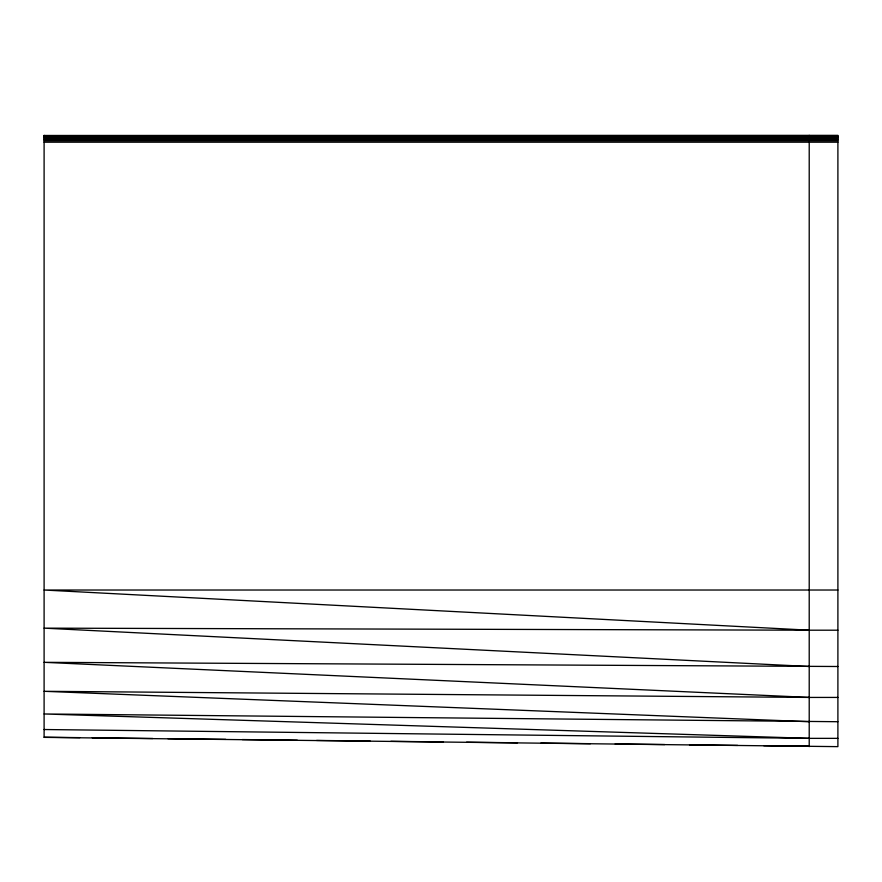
<?xml version="1.0" encoding="UTF-8"?>
<svg xmlns="http://www.w3.org/2000/svg" width="882" height="882" viewBox="0 0 882 882"><rect width="100%" height="100%" fill="white"/><g stroke="black" fill="none" stroke-linecap="round" stroke-linejoin="round"><path stroke-width="1.32" d="M44.1 135.475L837.9 135.354L837.9 746.646L44.1 737.363L44.1 135.354M44.1 135.85L837.9 135.85M44.1 136.467L837.9 136.467M44.1 137.294L837.9 137.294M44.1 138.309L837.9 138.309M44.1 139.499L837.9 139.499M44.1 140.8L837.9 140.8M44.1 142.2L837.9 142.2M837.9 590.025L44.1 590.025L809.213 630.2L837.9 630.2M837.9 697.43L809.213 697.43L44.1 662.327L837.9 666.505M837.9 738.355L809.213 738.355L44.1 713.968L837.9 721.719M809.213 630.2L44.1 628.149L809.213 666.505M809.213 697.43L44.1 691.301L809.213 721.719M44.1 729.524L809.213 738.355M44.1 737.22L79.876 737.639M92.268 737.782L152.806 738.499M167.944 738.686L225.748 739.359M242.252 739.557L297.3 740.207M316.572 740.439L370.231 741.067M390.88 741.321L443.172 741.938M466.556 742.214L517.48 742.809M540.875 743.085L590.411 743.68M615.184 743.967L664.719 744.551M689.492 744.849L737.65 745.411M763.801 745.72L809.213 746.26L785.818 745.742M809.213 135.354L809.213 746.646"/></g></svg>
